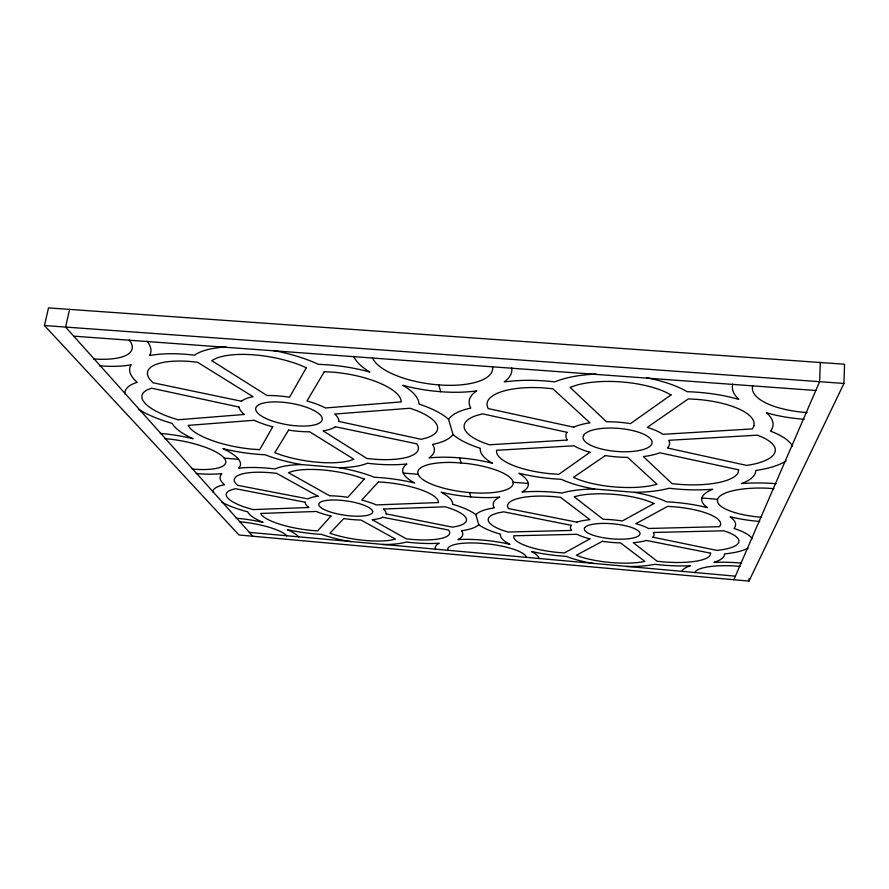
<?xml version="1.0" encoding="UTF-8"?>
<svg xmlns="http://www.w3.org/2000/svg" width="889" height="889" viewBox="0 0 889 889"><rect width="100%" height="100%" fill="white"/><g stroke="black" fill="none" stroke-linecap="round" stroke-linejoin="round"><path stroke-width="1.33" d="M843.95 383.448L844.55 364.223L48.517 307.905L44.45 325.541L238.985 534.989L748.971 581.095L843.95 383.448L44.45 325.541M820.336 362.512L819.625 381.681L733.847 579.728M748.971 581.095L749.105 578.561M69.575 309.394L65.597 327.063L252.82 536.234M448.623 419.375L448.656 419.308A74.709 25.025 6.1 0 1 470.814 408.04A78.777 27.759 5.7 0 1 475.315 391.86L476.826 390.849L476.06 390.971A80.188 30.27 7.8 0 1 440.711 391.716L440.655 391.716A80.266 30.304 7.8 0 1 403.506 385.493L402.828 385.304L404.895 386.537A77.599 26.659 9 0 1 418.93 404.039A73.887 24.37 8.3 0 1 448.545 419.297L453.012 434.521A74.709 25.025 6.1 0 0 480.293 448.289A71.52 22.858 5.7 0 0 490.784 462.269L492.484 463.247L491.761 463.058A63.252 18.858 6.9 0 0 463.702 458.235L455.49 457.557A63.252 18.858 6.9 0 0 429.087 457.924L429.743 457.268A70.409 22.081 8.4 0 0 432.499 444.433A73.887 24.37 8.3 0 0 452.901 434.521L452.934 434.454M475.893 514.698L475.926 514.664A60.396 16.313 6 0 1 494.328 507.863A63.041 17.724 5.7 0 1 498.562 497.696L499.807 497.084L499.185 497.14A63.186 18.836 6.9 0 1 470.803 496.895A63.252 18.858 6.9 0 1 441.2 492.217L442.266 492.906A62.041 17.224 7.8 0 1 452.59 504.274A59.719 16.002 7.4 0 1 475.837 514.653L478.771 524.621A60.396 16.313 6 0 0 500.529 534.178A58.307 15.157 5.8 0 0 508.652 543.646L510.019 544.335L509.43 544.19A52.229 12.846 6.6 0 0 486.505 540.456L479.76 539.856A52.229 12.846 6.6 0 0 457.935 539.601L458.524 539.19A57.407 14.78 7.5 0 0 461.469 530.733A59.719 16.002 7.4 0 0 478.682 524.621L478.715 524.577M786.032 460.969L785.943 461.024A77.265 25.492 3.2 0 1 755.739 470.492A73.165 23.147 3.8 0 1 743.16 482.916L741.337 483.594L741.937 483.538A66.631 19.402 2.9 0 1 771.73 483.383L776.13 483.738M748.127 548.157L748.06 548.191A62.052 16.558 4.2 0 1 724.402 553.925A59.396 15.313 4.6 0 1 714.912 562.004L713.956 562.404A54.518 13.157 4 0 1 738.037 562.815L741.615 563.126M225.895 346.999L225.695 347.01A79.321 27.237 10.3 0 0 194.547 355.178A77.821 25.603 11 0 0 151.819 355.2L149.585 355.411A81.266 27.092 13.2 0 0 147.118 341.232M595.974 374.091L595.741 374.102A81.366 29.215 4.5 0 0 554.792 381.892A78.777 27.759 5.7 0 0 506.863 381.637L504.207 381.826A80.266 30.304 7.8 0 0 511.753 367.924M301.527 464.569L301.36 464.569A62.986 17.569 8.6 0 0 275.19 468.936A61.897 16.758 9.1 0 0 240.452 468.025L238.608 468.103A63.019 17.491 10.5 0 0 223.428 448.901L222.895 448.656L225.784 449.345A70.42 21.336 10 0 0 265.144 454.768A69.009 20.947 9.1 0 0 301.338 464.547L339.42 467.747A62.986 17.569 8.6 0 1 374.325 477.26A62.041 17.224 7.8 0 1 412.54 482.516L414.663 482.938A63.252 18.858 6.9 0 1 406.973 464.058L404.973 464.158A70.409 22.081 8.4 0 1 367.39 463.247A69.009 20.947 9.1 0 1 339.409 467.725L339.242 467.725M594.63 489.028L594.452 489.028A64.697 18.458 5 0 0 562.104 493.051A63.041 17.724 5.7 0 0 524.066 491.917L521.943 491.984A63.252 18.858 6.9 0 0 518.932 473.304L521.232 473.759A71.52 22.858 5.7 0 0 561.192 479.293A70.887 22.169 4.8 0 0 594.452 489.006L634.59 492.35A70.887 22.169 4.8 0 0 669.095 488.228A73.165 23.147 3.8 0 0 710.4 489.394L712.7 489.306A66.631 19.402 2.9 0 0 707.388 507.608L705.321 507.186A64.308 17.924 4.3 0 0 666.561 501.829A64.697 18.458 5 0 0 634.579 492.384L634.402 492.35M382.47 544.501L382.603 544.501A56.385 14.168 8 0 0 406.362 542.012A57.407 14.78 7.5 0 0 437.588 543.323L439.255 543.29A52.229 12.846 6.6 0 0 435.588 549.291M626.512 566.482L626.667 566.493A57.896 14.78 5.2 0 0 654.86 564.293A59.396 15.313 4.6 0 0 688.608 565.804L690.475 565.782A54.518 13.157 4 0 0 682.019 571.494M93.456 358.934L96.757 359.134A61.708 20.569 13.2 0 0 129.149 339.92M807.001 412.596L807.056 412.596A65.153 23.836 1 0 1 752.794 385.57M804.101 419.264L804.156 419.275A85.811 31.415 1 0 1 766.996 412.941L766.385 412.752L767.785 413.974A80.777 28.137 3.4 0 1 770.519 431.143A77.265 25.492 3.2 0 1 792.388 446.2L792.421 446.278M73.731 336.153L815.813 390.493M192.18 469.07L194.858 469.27A47.862 13.279 10.5 0 0 224.217 458.135L238.596 459.324M513.131 482.238A48.039 14.313 6.9 0 0 467.236 463.558L454.912 462.547A48.039 14.313 6.9 0 0 418.319 474.77A48.039 14.313 6.9 0 0 469.514 492.562L472.392 492.784A48.039 14.313 6.9 0 0 513.131 482.238L528.288 483.494M761.484 517.298L761.54 517.298A50.606 14.735 2.9 0 1 717.479 499.729A50.606 14.735 2.9 0 1 767.396 488.205L773.997 488.65M470.748 496.895L469.559 492.573M759.673 521.476L759.717 521.487A66.631 19.402 2.9 0 1 730.158 516.753L730.836 517.42A64.308 17.924 4.3 0 1 733.97 528.444A62.052 16.558 4.2 0 1 752.227 538.601L752.261 538.645M160.253 433.454L164.098 433.765A63.019 17.491 10.5 0 1 192.335 438.533L193.113 438.722L190.935 437.732A70.42 21.336 10 0 1 172.288 423.453A74.02 23.125 10.8 0 1 138.851 409.518L138.74 409.451M164.91 438.644L170.777 439.21A47.862 13.279 10.5 0 1 224.217 458.135M403.25 473.059L418.119 474.304M701.91 497.984L717.601 499.296M236.218 518.209L239.408 518.498A51.695 12.157 9 0 1 262.466 522.199L263.088 522.343L261.399 521.643A57.207 14.424 8.6 0 1 247.753 511.875A59.463 15.424 9.1 0 1 221.85 502.141L221.85 502.141M740.193 566.404L734.825 565.982A41.405 9.99 4 0 0 694.887 572.649M239.385 521.732L244.242 522.232A39.272 9.234 9 0 1 286.736 535.878M249.376 532.389L735.392 576.161M351.122 541.679L350.966 541.657A56.385 14.168 8 0 1 321.607 534.411A57.207 14.424 8.6 0 1 289.169 530.033L287.247 529.688A51.695 12.157 9 0 1 298.726 536.956M593.763 563.537L593.608 563.515A57.896 14.78 5.2 0 1 566.26 556.347A58.307 15.157 5.8 0 1 533.422 551.902L531.544 551.558A52.229 12.846 6.6 0 1 539.034 558.603M273.223 350.466L273.456 350.51A79.321 27.237 10.3 0 1 318.473 364.368A77.599 26.659 9 0 1 366.69 371.202L369.891 372.08L369.391 371.78A80.266 30.304 7.8 0 1 353.744 356.356M646.592 377.792L646.825 377.836A81.366 29.215 4.5 0 1 687.164 391.716A80.777 28.137 3.4 0 1 736.27 398.717L738.859 399.305A85.811 31.415 1 0 1 732.747 384.104M318.006 496.24L276.59 473.326L269.434 472.626A47.673 12.902 9.1 0 0 235.418 483.138L237.485 485.294L307.972 498.907A40.827 10.79 8.3 0 1 318.029 496.251M438.766 384.904L440.711 391.716M459.646 457.902L461.091 462.969M124.927 394.038L124.916 393.971A74.02 23.125 10.8 0 1 137.195 382.326A77.821 25.603 11 0 1 130.539 365.801L131.205 364.768L130.605 364.89A81.188 27.07 13.2 0 1 99.668 365.857M238.974 407.051L151.575 388.193L147.296 389.86A57.007 17.802 10.8 0 0 170.621 417.43L177.967 419.786L244.431 414.463L243.508 413.707A50.617 16.302 9.6 0 1 238.997 407.051M212.627 491.85L212.627 491.895A59.463 15.424 9.1 0 1 224.55 484.694A61.897 16.758 9.1 0 1 221.528 474.159L221.717 473.593A62.952 17.48 10.5 0 1 196.18 473.537M492.539 366.524A60.952 22.992 7.8 0 1 442.311 385.126L438.71 384.893A60.952 22.992 7.8 0 1 372.48 357.734M447.9 550.391A39.672 9.757 6.6 0 1 479.06 543.168L489.194 544.079A39.672 9.757 6.6 0 1 526.51 557.481M372.658 511.553L372.647 511.997A27.215 7.19 8.3 0 1 369.68 514.653L368.868 514.931A27.215 7.19 8.3 0 1 365.912 515.631L364.768 515.798A27.215 7.19 8.3 0 1 355.033 516.165L353.455 516.098A27.215 7.19 8.3 0 1 346.921 515.52L345.254 515.298A27.215 7.19 8.3 0 1 334.031 513.064L332.553 512.653A27.215 7.19 8.3 0 1 328.441 511.342L327.185 510.875A27.215 7.19 8.3 0 1 320.662 507.397L320.096 506.886A27.215 7.19 8.3 0 1 318.829 504.941L318.773 504.474A27.215 7.19 8.3 0 1 321.351 501.718L322.14 501.407A27.215 7.19 8.3 0 1 325.03 500.663L326.174 500.463A27.215 7.19 8.3 0 1 336.12 500.018L337.753 500.085A27.215 7.19 8.3 0 1 344.532 500.685L346.254 500.907A27.215 7.19 8.3 0 1 357.878 503.252L359.389 503.685A27.215 7.19 8.3 0 1 363.557 505.063L364.801 505.541A27.215 7.19 8.3 0 1 371.124 509.097L371.646 509.608A27.215 7.19 8.3 0 1 372.658 511.553M305.283 502.241L305.249 502.585A40.827 10.79 8.3 0 0 308.239 506.974L308.905 507.475L253.009 509.608L247.209 507.919A45.795 11.879 9.1 0 1 231.785 489.695L235.563 488.717L305.283 502.241M338.876 421.43L421.153 439.31L426.509 437.921A56.896 18.747 8.3 0 0 417.197 410.829L410.085 408.24L334.775 414.052L335.586 414.819A50.617 16.302 9.6 0 1 338.865 421.442M710.6 553.169L710.344 554.914A45.75 11.79 4.6 0 1 663.705 561.915L657.149 561.248L633.224 542.657A41.939 11.29 5.1 0 0 646.436 540.468L710.6 553.169M738.648 469.814L738.159 472.459A56.34 17.813 3.8 0 1 680.063 484.416L672.051 483.638L643.358 456.557A51.984 17.358 4.7 0 0 659.805 452.779L738.648 469.814M386.082 513.875L452.423 527.144L456.902 526.332A45.995 12.324 7.4 0 0 450.801 508.597L445.178 506.786L383.337 509.019L383.937 509.53A40.827 10.79 8.3 0 1 386.082 513.886M753.905 425.798L752.405 428.92L662.927 434.31A51.984 17.358 4.7 0 0 647.27 427.398L688.33 398.894L697.998 399.45A62.197 21.658 3.4 0 1 753.905 425.798M583.651 435.277L583.317 435.977A34.638 11.568 4.7 0 0 583.306 438.877L583.64 439.611A34.638 11.568 4.7 0 0 589.496 444.633L590.785 445.289A34.638 11.568 4.7 0 0 595.252 447.145L596.919 447.712A34.638 11.568 4.7 0 0 610.321 450.723L612.399 451.001A34.638 11.568 4.7 0 0 620.844 451.69L622.945 451.756A34.638 11.568 4.7 0 0 636.691 450.945L638.435 450.656A34.638 11.568 4.7 0 0 643.147 449.545L644.536 449.101A34.638 11.568 4.7 0 0 651.137 445.067L651.57 444.389A34.638 11.568 4.7 0 0 652.004 441.511L651.77 440.766A34.638 11.568 4.7 0 0 646.359 435.588L645.081 434.888A34.638 11.568 4.7 0 0 640.591 432.921L638.891 432.321A34.638 11.568 4.7 0 0 624.945 429.109L622.756 428.82A34.638 11.568 4.7 0 0 613.888 428.109L611.688 428.054A34.638 11.568 4.7 0 0 597.497 429.02L595.741 429.343A34.638 11.568 4.7 0 0 591.052 430.565L589.696 431.043A34.638 11.568 4.7 0 0 583.651 435.277M720.534 524.699L719.512 526.677L648.503 528.477A41.939 11.29 5.1 0 0 635.835 523.71L667.695 506.352L675.318 506.897A49.528 13.802 4.3 0 1 720.534 524.699M272.712 426.82L259.721 449.667L252.365 449.167A54.229 16.424 10 0 1 190.002 428.098L188.101 425.387L254.176 420.275A50.617 16.302 9.6 0 0 272.245 426.698L272.712 426.82M306.327 367.702L289.536 397.239L287.903 396.983A50.617 16.302 9.6 0 0 268.956 395.494L266.989 395.494L211.738 360.656L215.916 358.423A61.085 20.958 10.2 0 1 298.826 364.59L306.327 367.702M288.592 430.109L274.779 452.712L281.035 454.968A53.151 16.124 9.1 0 0 349.81 460.658L353.933 459.246L309.672 431.81L307.816 431.798A50.617 16.302 9.6 0 1 290.125 430.343L288.592 430.109M324.318 371.669L306.983 400.995A50.617 16.302 9.6 0 1 325.541 407.962L401.35 401.884L400.572 398.683A59.752 20.514 9 0 0 333.264 372.18L324.318 371.669M584.818 527.61L584.54 528.055A27.948 7.523 5.1 0 0 584.54 529.944L584.806 530.433A27.948 7.523 5.1 0 0 589.529 533.822L590.574 534.278A27.948 7.523 5.1 0 0 594.196 535.578L595.541 535.978A27.948 7.523 5.1 0 0 606.409 538.212L608.098 538.434A27.948 7.523 5.1 0 0 614.944 539.045L616.644 539.123A27.948 7.523 5.1 0 0 627.745 538.845L629.145 538.69A27.948 7.523 5.1 0 0 632.935 538.045L634.046 537.778A27.948 7.523 5.1 0 0 639.28 535.256L639.624 534.822A27.948 7.523 5.1 0 0 639.902 532.944L639.702 532.455A27.948 7.523 5.1 0 0 635.257 528.988L634.224 528.511A27.948 7.523 5.1 0 0 630.59 527.155L629.212 526.733A27.948 7.523 5.1 0 0 617.988 524.399L616.233 524.166A27.948 7.523 5.1 0 0 609.121 523.543L607.354 523.454A27.948 7.523 5.1 0 0 595.963 523.81L594.552 523.988A27.948 7.523 5.1 0 0 590.785 524.688L589.696 524.977A27.948 7.523 5.1 0 0 584.818 527.61M567.038 432.31L566.704 432.821A51.984 17.358 4.7 0 0 566.915 439.333L567.404 440.066L489.272 444.778L482.783 442.433A57.529 19.258 6.1 0 1 476.648 415.452L482.638 413.863L567.038 432.31M571.427 525.366L571.149 525.688A41.939 11.29 5.1 0 0 571.271 529.933L571.66 530.422L508.008 532.033L502.785 530.366A46.517 12.568 6 0 1 498.773 512.731L503.663 511.82L571.427 525.366M330.964 516.087L317.629 530.9L311.506 530.433A44.061 11.101 8.6 0 1 261.922 515.276L260.699 513.464L316.306 511.453A40.827 10.79 8.3 0 0 330.586 515.998L330.964 516.087M364.246 479.082L347.832 497.329L346.521 497.129A40.827 10.79 8.3 0 0 331.175 495.795L329.563 495.751L288.458 472.692L292.114 471.403A48.506 13.524 8.5 0 1 358.478 476.982L364.246 479.082M667.939 447.511L667.483 448L746.838 465.447L753.861 464.136A59.496 19.625 3.2 0 0 763.518 437.744L757.472 435.166L668.784 440.299L669.128 441.055A51.984 17.358 4.7 0 1 667.939 447.511M343.787 518.543L329.908 533.222L334.909 534.845A43.428 10.912 8 0 0 391.905 539.956L395.449 539.09L361.078 520.065L359.545 520.021A40.827 10.79 8.3 0 1 345.032 518.732L343.787 518.543M378.414 481.927L361.745 500.074A40.827 10.79 8.3 0 1 376.291 504.919L438.477 502.552L438.044 500.496A47.784 13.268 7.8 0 0 385.582 482.427L378.414 481.927M241.464 401.239L152.964 382.759L149.863 379.447A59.919 19.702 11 0 1 188.424 361.345L197.358 362.167L253.054 396.705A50.617 16.302 9.6 0 0 241.486 401.25M652.859 537.167L716.967 550.413L722.546 549.68A47.784 12.757 4.2 0 0 728.802 532.578L723.868 530.8L653.337 532.478L653.637 532.978A41.939 11.29 5.1 0 1 652.859 537.167M335.364 426.753L335.186 426.887A50.617 16.302 9.6 0 1 323.096 430.865L366.924 458.502L374.58 459.246A54.218 16.991 8.4 0 0 418.197 446.567L416.83 443.844L335.364 426.753M589.996 452.268L558.859 474.315L551.002 473.781A55.085 17.591 5.7 0 1 496.695 452.912L496.54 450.279L574.05 445.789A51.984 17.358 4.7 0 0 589.551 452.145L589.996 452.268M671.051 394.894L630.479 423.62L628.834 423.364A51.984 17.358 4.7 0 0 608.698 421.764L606.509 421.764L570.071 387.371L576.394 385.215A62.652 22.481 4.5 0 1 664.928 391.793L671.051 394.894M605.342 455.568L573.438 477.371L578.772 479.604A54.585 17.058 4.8 0 0 651.37 485.605L657.004 484.272L627.656 457.368L625.6 457.346A51.984 17.358 4.7 0 1 606.876 455.813L605.342 455.568M259.132 404.584L258.255 405.084A33.738 10.857 9.6 0 0 255.699 409.462L255.865 410.173A33.738 10.857 9.6 0 0 257.788 413.141L258.588 413.896A33.738 10.857 9.6 0 0 267.145 418.997L268.745 419.664A33.738 10.857 9.6 0 0 273.956 421.53L275.812 422.097A33.738 10.857 9.6 0 0 289.77 425.109L291.803 425.375A33.738 10.857 9.6 0 0 299.782 426.031L301.704 426.075A33.738 10.857 9.6 0 0 313.395 425.164L314.75 424.853A33.738 10.857 9.6 0 0 318.195 423.686L319.129 423.22A33.738 10.857 9.6 0 0 322.285 419.041L322.218 418.352A33.738 10.857 9.6 0 0 320.662 415.396L319.951 414.63A33.738 10.857 9.6 0 0 311.672 409.373L310.061 408.662A33.738 10.857 9.6 0 0 304.76 406.684L302.838 406.084A33.738 10.857 9.6 0 0 288.292 402.884L286.147 402.595A33.738 10.857 9.6 0 0 277.801 401.939L275.801 401.895A33.738 10.857 9.6 0 0 263.833 402.973L262.488 403.306A33.738 10.857 9.6 0 0 259.132 404.584M589.94 538.856L564.393 552.958L557.936 552.458A44.917 11.668 5.8 0 1 513.82 537.545L513.764 535.8L577.017 534.289A41.939 11.29 5.1 0 0 589.585 538.767L589.94 538.856M653.982 503.507L622.356 520.954L621.044 520.765A41.939 11.29 5.1 0 0 604.92 519.354L603.164 519.309L574.161 496.773L579.172 495.551A49.828 14.213 5 0 1 649.081 501.44L653.982 503.507M602.409 541.312L576.339 555.269L580.728 556.87A44.594 11.379 5.2 0 0 640.302 562.215L644.881 561.404L620.522 542.912L618.855 542.857A41.939 11.29 5.1 0 1 603.653 541.501L602.409 541.312M382.748 517.265L382.592 517.354A40.827 10.79 8.3 0 1 372.269 519.721L406.329 538.834L412.652 539.467A44.217 11.379 7.5 0 0 449.59 531.866L448.623 530.044L382.748 517.265M573.727 427.187L488.139 408.562L487.072 405.317A60.652 21.358 5.7 0 1 543.435 387.893L552.836 388.76L590.018 422.853A51.984 17.358 4.7 0 0 573.727 427.187M576.85 522.176L508.275 508.541L507.53 506.452A48.551 13.646 5.7 0 1 553.014 496.562L560.47 497.295L589.952 519.687A41.939 11.29 5.1 0 0 576.85 522.176"/></g></svg>
